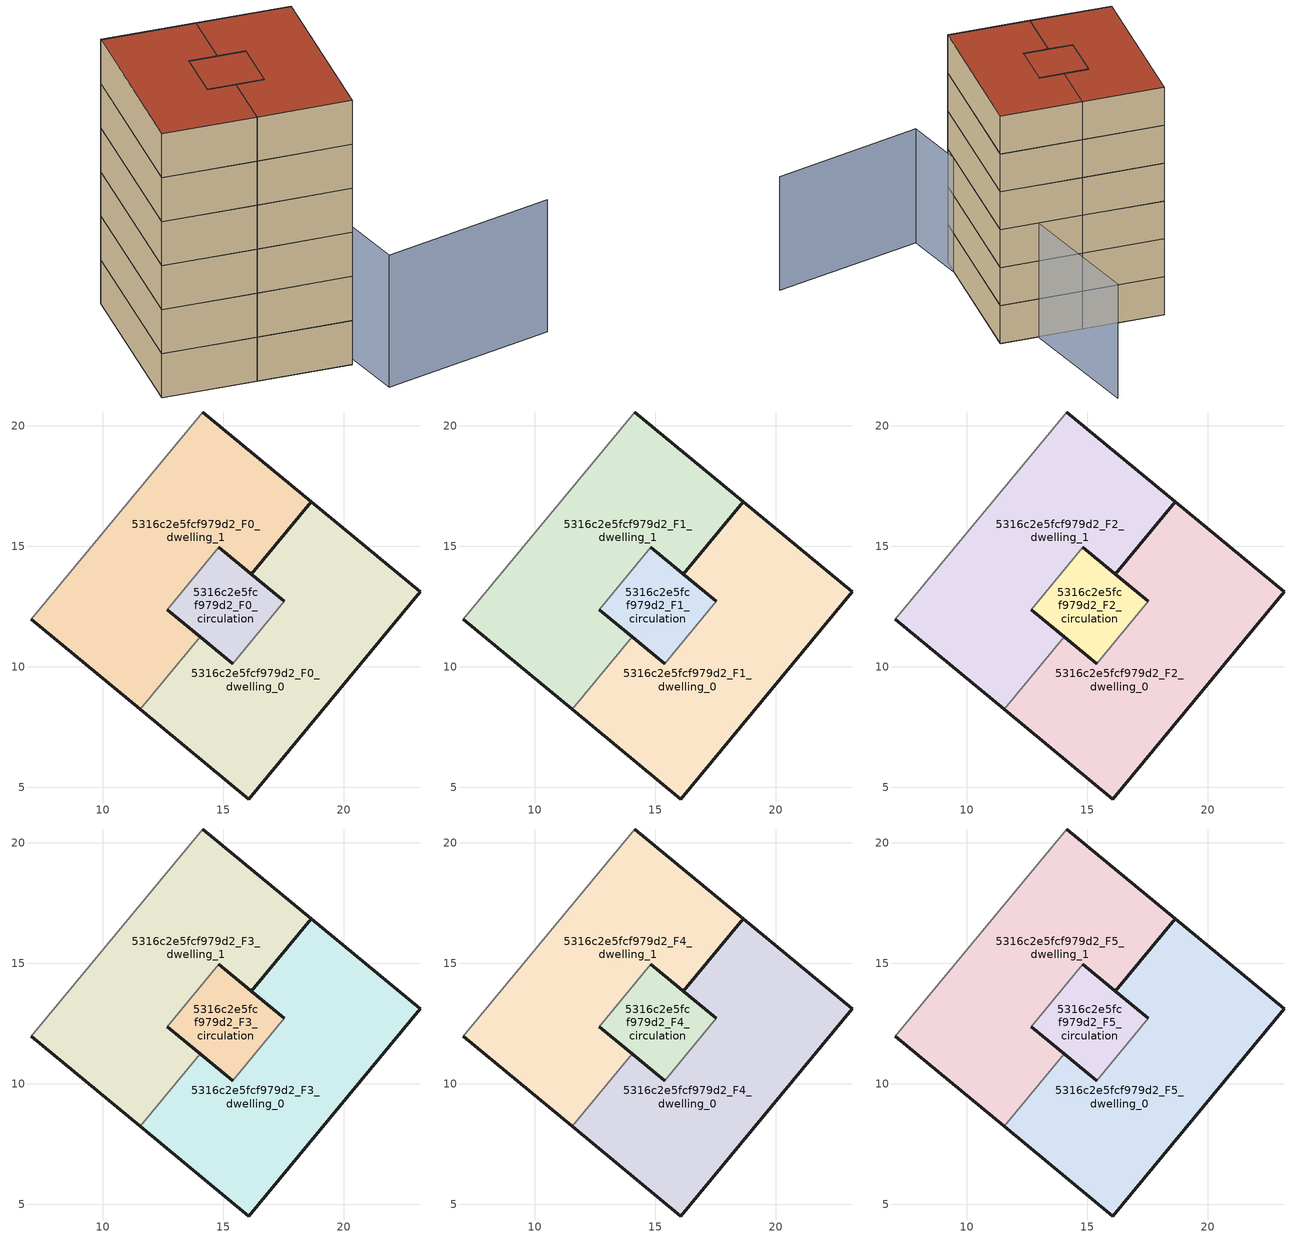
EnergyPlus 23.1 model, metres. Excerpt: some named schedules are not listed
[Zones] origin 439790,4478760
5316c2e5fcf979d2_F0_dwelling_0
 floor ground (EU_floor_Construction): 16.07,4.51 23.18,13.11 18.67,16.84 16.18,13.83 17.53,12.71 15.4,10.13 14.05,11.25 11.56,8.25 z0
 wall outside (EU_wall_Construction): 14.05,11.25 15.4,10.13 / 17.53,12.71 16.18,13.83 18.67,16.84 23.18,13.11 16.07,4.51 11.56,8.25 z0:3
 wall to 5316c2e5fcf979d2_F0_dwelling_1 (EU_wall_Construction): 11.56,8.25 14.05,11.25 z0:3
 wall to 5316c2e5fcf979d2_F0_circulation (EU_wall_Construction): 15.4,10.13 17.53,12.71 z0:3
5316c2e5fcf979d2_F0_dwelling_1
 floor ground (EU_floor_Construction): 14.05,11.25 12.69,12.38 14.83,14.95 16.18,13.83 18.67,16.84 14.16,20.58 7.04,11.98 11.56,8.25 z0
 wall outside (EU_wall_Construction): 14.16,20.58 18.67,16.84 16.18,13.83 14.83,14.95 / 12.69,12.38 14.05,11.25 / 11.56,8.25 7.04,11.98 z0:3
 wall adiabatic (EU_wall_Construction): 7.04,11.98 14.16,20.58 z0:3
 wall to 5316c2e5fcf979d2_F0_circulation (EU_wall_Construction): 14.83,14.95 12.69,12.38 z0:3
5316c2e5fcf979d2_F0_circulation
 floor ground (EU_floor_Construction): 15.4,10.13 17.53,12.71 14.83,14.95 12.69,12.38 z0
 wall outside (EU_wall_Construction): 15.4,10.13 12.69,12.38 / 14.83,14.95 17.53,12.71 z0:3
5316c2e5fcf979d2_F1_dwelling_0
 floor to 5316c2e5fcf979d2_F0_dwelling_0 (EU_floor_Construction): 16.07,4.51 23.18,13.11 18.67,16.84 16.18,13.83 17.53,12.71 15.4,10.13 14.05,11.25 11.56,8.25 z3
 wall outside (EU_wall_Construction): 14.05,11.25 15.4,10.13 / 17.53,12.71 16.18,13.83 18.67,16.84 23.18,13.11 16.07,4.51 11.56,8.25 z3:6
 wall to 5316c2e5fcf979d2_F1_dwelling_1 (EU_wall_Construction): 11.56,8.25 14.05,11.25 z3:6
 wall to 5316c2e5fcf979d2_F1_circulation (EU_wall_Construction): 15.4,10.13 17.53,12.71 z3:6
5316c2e5fcf979d2_F1_dwelling_1
 floor to 5316c2e5fcf979d2_F0_dwelling_1 (EU_floor_Construction): 14.05,11.25 12.69,12.38 14.83,14.95 16.18,13.83 18.67,16.84 14.16,20.58 7.04,11.98 11.56,8.25 z3
 wall outside (EU_wall_Construction): 14.16,20.58 18.67,16.84 16.18,13.83 14.83,14.95 / 12.69,12.38 14.05,11.25 / 11.56,8.25 7.04,11.98 z3:6
 wall adiabatic (EU_wall_Construction): 7.04,11.98 14.16,20.58 z3:6
 wall to 5316c2e5fcf979d2_F1_circulation (EU_wall_Construction): 14.83,14.95 12.69,12.38 z3:6
5316c2e5fcf979d2_F1_circulation
 floor to 5316c2e5fcf979d2_F0_circulation (EU_floor_Construction): 15.4,10.13 17.53,12.71 14.83,14.95 12.69,12.38 z3
 wall outside (EU_wall_Construction): 15.4,10.13 12.69,12.38 / 14.83,14.95 17.53,12.71 z3:6
5316c2e5fcf979d2_F2_dwelling_0
 floor to 5316c2e5fcf979d2_F1_dwelling_0 (EU_floor_Construction): 16.07,4.51 23.18,13.11 18.67,16.84 16.18,13.83 17.53,12.71 15.4,10.13 14.05,11.25 11.56,8.25 z6
 wall outside (EU_wall_Construction): 14.05,11.25 15.4,10.13 / 17.53,12.71 16.18,13.83 18.67,16.84 23.18,13.11 16.07,4.51 11.56,8.25 z6:9
 wall to 5316c2e5fcf979d2_F2_dwelling_1 (EU_wall_Construction): 11.56,8.25 14.05,11.25 z6:9
 wall to 5316c2e5fcf979d2_F2_circulation (EU_wall_Construction): 15.4,10.13 17.53,12.71 z6:9
5316c2e5fcf979d2_F2_dwelling_1
 floor to 5316c2e5fcf979d2_F1_dwelling_1 (EU_floor_Construction): 14.05,11.25 12.69,12.38 14.83,14.95 16.18,13.83 18.67,16.84 14.16,20.58 7.04,11.98 11.56,8.25 z6
 wall outside (EU_wall_Construction): 14.16,20.58 18.67,16.84 16.18,13.83 14.83,14.95 / 12.69,12.38 14.05,11.25 / 11.56,8.25 7.04,11.98 z6:9
 wall adiabatic (EU_wall_Construction): 7.04,11.98 14.16,20.58 z6:9
 wall to 5316c2e5fcf979d2_F2_circulation (EU_wall_Construction): 14.83,14.95 12.69,12.38 z6:9
5316c2e5fcf979d2_F2_circulation
 floor to 5316c2e5fcf979d2_F1_circulation (EU_floor_Construction): 15.4,10.13 17.53,12.71 14.83,14.95 12.69,12.38 z6
 wall outside (EU_wall_Construction): 15.4,10.13 12.69,12.38 / 14.83,14.95 17.53,12.71 z6:9
5316c2e5fcf979d2_F3_dwelling_0
 floor to 5316c2e5fcf979d2_F2_dwelling_0 (EU_floor_Construction): 16.07,4.51 23.18,13.11 18.67,16.84 16.18,13.83 17.53,12.71 15.4,10.13 14.05,11.25 11.56,8.25 z9
 wall outside (EU_wall_Construction): 14.05,11.25 15.4,10.13 / 17.53,12.71 16.18,13.83 18.67,16.84 23.18,13.11 16.07,4.51 11.56,8.25 z9:12
 wall to 5316c2e5fcf979d2_F3_dwelling_1 (EU_wall_Construction): 11.56,8.25 14.05,11.25 z9:12
 wall to 5316c2e5fcf979d2_F3_circulation (EU_wall_Construction): 15.4,10.13 17.53,12.71 z9:12
5316c2e5fcf979d2_F3_dwelling_1
 floor to 5316c2e5fcf979d2_F2_dwelling_1 (EU_floor_Construction): 14.05,11.25 12.69,12.38 14.83,14.95 16.18,13.83 18.67,16.84 14.16,20.58 7.04,11.98 11.56,8.25 z9
 wall outside (EU_wall_Construction): 14.16,20.58 18.67,16.84 16.18,13.83 14.83,14.95 / 12.69,12.38 14.05,11.25 / 11.56,8.25 7.04,11.98 z9:12
 wall adiabatic (EU_wall_Construction): 7.04,11.98 14.16,20.58 z9:12
 wall to 5316c2e5fcf979d2_F3_circulation (EU_wall_Construction): 14.83,14.95 12.69,12.38 z9:12
5316c2e5fcf979d2_F3_circulation
 floor to 5316c2e5fcf979d2_F2_circulation (EU_floor_Construction): 15.4,10.13 17.53,12.71 14.83,14.95 12.69,12.38 z9
 wall outside (EU_wall_Construction): 15.4,10.13 12.69,12.38 / 14.83,14.95 17.53,12.71 z9:12
5316c2e5fcf979d2_F4_dwelling_0
 floor to 5316c2e5fcf979d2_F3_dwelling_0 (EU_floor_Construction): 16.07,4.51 23.18,13.11 18.67,16.84 16.18,13.83 17.53,12.71 15.4,10.13 14.05,11.25 11.56,8.25 z12
 wall outside (EU_wall_Construction): 14.05,11.25 15.4,10.13 / 17.53,12.71 16.18,13.83 18.67,16.84 23.18,13.11 16.07,4.51 11.56,8.25 z12:15
 wall to 5316c2e5fcf979d2_F4_dwelling_1 (EU_wall_Construction): 11.56,8.25 14.05,11.25 z12:15
 wall to 5316c2e5fcf979d2_F4_circulation (EU_wall_Construction): 15.4,10.13 17.53,12.71 z12:15
5316c2e5fcf979d2_F4_dwelling_1
 floor to 5316c2e5fcf979d2_F3_dwelling_1 (EU_floor_Construction): 14.05,11.25 12.69,12.38 14.83,14.95 16.18,13.83 18.67,16.84 14.16,20.58 7.04,11.98 11.56,8.25 z12
 wall outside (EU_wall_Construction): 14.16,20.58 18.67,16.84 16.18,13.83 14.83,14.95 / 12.69,12.38 14.05,11.25 / 11.56,8.25 7.04,11.98 z12:15
 wall adiabatic (EU_wall_Construction): 7.04,11.98 14.16,20.58 z12:15
 wall to 5316c2e5fcf979d2_F4_circulation (EU_wall_Construction): 14.83,14.95 12.69,12.38 z12:15
5316c2e5fcf979d2_F4_circulation
 floor to 5316c2e5fcf979d2_F3_circulation (EU_floor_Construction): 15.4,10.13 17.53,12.71 14.83,14.95 12.69,12.38 z12
 wall outside (EU_wall_Construction): 15.4,10.13 12.69,12.38 / 14.83,14.95 17.53,12.71 z12:15
5316c2e5fcf979d2_F5_dwelling_0
 floor to 5316c2e5fcf979d2_F4_dwelling_0 (EU_floor_Construction): 16.07,4.51 23.18,13.11 18.67,16.84 16.18,13.83 17.53,12.71 15.4,10.13 14.05,11.25 11.56,8.25 z15
 wall outside (EU_wall_Construction): 14.05,11.25 15.4,10.13 / 17.53,12.71 16.18,13.83 18.67,16.84 23.18,13.11 16.07,4.51 11.56,8.25 z15:18
 wall to 5316c2e5fcf979d2_F5_dwelling_1 (EU_wall_Construction): 11.56,8.25 14.05,11.25 z15:18
 wall to 5316c2e5fcf979d2_F5_circulation (EU_wall_Construction): 15.4,10.13 17.53,12.71 z15:18
 roof outside (EU_roof_Construction): 23.18,13.11 16.07,4.51 11.56,8.25 14.05,11.25 15.4,10.13 17.53,12.71 16.18,13.83 18.67,16.84 z18
5316c2e5fcf979d2_F5_dwelling_1
 floor to 5316c2e5fcf979d2_F4_dwelling_1 (EU_floor_Construction): 14.05,11.25 12.69,12.38 14.83,14.95 16.18,13.83 18.67,16.84 14.16,20.58 7.04,11.98 11.56,8.25 z15
 wall outside (EU_wall_Construction): 14.16,20.58 18.67,16.84 16.18,13.83 14.83,14.95 / 12.69,12.38 14.05,11.25 / 11.56,8.25 7.04,11.98 z15:18
 wall adiabatic (EU_wall_Construction): 7.04,11.98 14.16,20.58 z15:18
 wall to 5316c2e5fcf979d2_F5_circulation (EU_wall_Construction): 14.83,14.95 12.69,12.38 z15:18
 roof outside (EU_roof_Construction): 18.67,16.84 16.18,13.83 14.83,14.95 12.69,12.38 14.05,11.25 11.56,8.25 7.04,11.98 14.16,20.58 z18
5316c2e5fcf979d2_F5_circulation
 floor to 5316c2e5fcf979d2_F4_circulation (EU_floor_Construction): 15.4,10.13 17.53,12.71 14.83,14.95 12.69,12.38 z15
 wall outside (EU_wall_Construction): 15.4,10.13 12.69,12.38 / 14.83,14.95 17.53,12.71 z15:18
 roof outside (EU_roof_Construction): 17.53,12.71 15.4,10.13 12.69,12.38 14.83,14.95 z18
shading: 25.16,-3.22 15.01,1.35 / 15.01,1.35 25.01,23.59 z0:9
[Building]
EU S2 Campaign: North Axis=0; Terrain=City; Solar Distribution=FullExterior
[Site:Location]
Madrid: Latitude=40.5; Longitude=-3.5; Time Zone=1; Elevation=609
[SizingPeriod:WeatherFileDays]
AnnualSizingPeriod: Begin Month=1; Begin Day of Month=1; End Month=12; End Day of Month=31; Day of Week for Start Day=Monday; Use Weather File Daylight Saving Period=No; Use Weather File Rain and Snow Indicators=No
[MATERIAL]
EU_InternalMass_Material: Roughness=MediumRough; Thickness=0.1; Conductivity=1; Density=1800; Specific Heat=900; Thermal Absorptance=0.9; Solar Absorptance=0.7; Visible Absorptance=0.7
[MATERIAL:NOMASS] Roughness=MediumRough; Thermal Absorptance=0.9; Solar Absorptance=0.7; Visible Absorptance=0.7
Name | Thermal Resistance
EU_wall_NoMass | 1.60022
EU_roof_NoMass | 1.57597
EU_floor_NoMass | 0.470652
[CONSTRUCTION]
EU_wall_Construction: EU_wall_NoMass
EU_roof_Construction: EU_roof_NoMass
EU_floor_Construction: EU_floor_NoMass
EU_InternalMass_Construction: EU_InternalMass_Material
[ZONE] Type=1; Multiplier=1; Ceiling Height=autocalculate; Floor Area=autocalculate; Part of Total Floor Area=Yes
Name | Volume
5316c2e5fcf979d2_F0_dwelling_0 | 178.335
5316c2e5fcf979d2_F1_dwelling_0; 5316c2e5fcf979d2_F2_dwelling_0; 5316c2e5fcf979d2_F3_dwelling_0; 5316c2e5fcf979d2_F4_dwelling_0; 5316c2e5fcf979d2_F5_dwelling_0 | 178.334
5316c2e5fcf979d2_F0_dwelling_1; 5316c2e5fcf979d2_F1_dwelling_1; 5316c2e5fcf979d2_F2_dwelling_1; 5316c2e5fcf979d2_F3_dwelling_1; 5316c2e5fcf979d2_F4_dwelling_1; 5316c2e5fcf979d2_F5_dwelling_1 | 178.347
5316c2e5fcf979d2_F0_circulation | 35.2705
5316c2e5fcf979d2_F1_circulation; 5316c2e5fcf979d2_F2_circulation; 5316c2e5fcf979d2_F3_circulation; 5316c2e5fcf979d2_F4_circulation; 5316c2e5fcf979d2_F5_circulation | 35.2709
[INTERNALMASS] Construction=EU_InternalMass_Construction; Surface Area=59.4456
Name | Zone or ZoneList
5316c2e5fcf979d2_F0_dwelling_0_EU_InternalMass | 5316c2e5fcf979d2_F0_dwelling_0
5316c2e5fcf979d2_F0_dwelling_1_EU_InternalMass | 5316c2e5fcf979d2_F0_dwelling_1
5316c2e5fcf979d2_F1_dwelling_0_EU_InternalMass | 5316c2e5fcf979d2_F1_dwelling_0
5316c2e5fcf979d2_F1_dwelling_1_EU_InternalMass | 5316c2e5fcf979d2_F1_dwelling_1
5316c2e5fcf979d2_F2_dwelling_0_EU_InternalMass | 5316c2e5fcf979d2_F2_dwelling_0
5316c2e5fcf979d2_F2_dwelling_1_EU_InternalMass | 5316c2e5fcf979d2_F2_dwelling_1
5316c2e5fcf979d2_F3_dwelling_0_EU_InternalMass | 5316c2e5fcf979d2_F3_dwelling_0
5316c2e5fcf979d2_F3_dwelling_1_EU_InternalMass | 5316c2e5fcf979d2_F3_dwelling_1
5316c2e5fcf979d2_F4_dwelling_0_EU_InternalMass | 5316c2e5fcf979d2_F4_dwelling_0
5316c2e5fcf979d2_F4_dwelling_1_EU_InternalMass | 5316c2e5fcf979d2_F4_dwelling_1
5316c2e5fcf979d2_F5_dwelling_0_EU_InternalMass | 5316c2e5fcf979d2_F5_dwelling_0
5316c2e5fcf979d2_F5_dwelling_1_EU_InternalMass | 5316c2e5fcf979d2_F5_dwelling_1
[OTHEREQUIPMENT] Fuel Type=Electricity; Design Level Calculation Method=Watts/Area; Power per Zone Floor Area=1; Fraction Latent=0; Fraction Radiant=0; Fraction Lost=0; Carbon Dioxide Generation Rate=0; EndUse Subcategory=EU_Step8_InternalGains
Name | Zone or ZoneList or Space or SpaceList | Schedule
EU_Step8_InternalGain_5316c2e5fcf979d2_F0_dwelling_0_f000 | 5316c2e5fcf979d2_F0_dwelling_0 | EU_Step8_GainSchedule_5316c2e5fcf979d2_F0_dwelling_0_f000
EU_Step8_InternalGain_5316c2e5fcf979d2_F0_dwelling_1_f000 | 5316c2e5fcf979d2_F0_dwelling_1 | EU_Step8_GainSchedule_5316c2e5fcf979d2_F0_dwelling_1_f000
EU_Step8_InternalGain_5316c2e5fcf979d2_F1_dwelling_0_f000 | 5316c2e5fcf979d2_F1_dwelling_0 | EU_Step8_GainSchedule_5316c2e5fcf979d2_F1_dwelling_0_f000
EU_Step8_InternalGain_5316c2e5fcf979d2_F1_dwelling_1_f000 | 5316c2e5fcf979d2_F1_dwelling_1 | EU_Step8_GainSchedule_5316c2e5fcf979d2_F1_dwelling_1_f000
EU_Step8_InternalGain_5316c2e5fcf979d2_F2_dwelling_0_f000 | 5316c2e5fcf979d2_F2_dwelling_0 | EU_Step8_GainSchedule_5316c2e5fcf979d2_F2_dwelling_0_f000
EU_Step8_InternalGain_5316c2e5fcf979d2_F2_dwelling_1_f000 | 5316c2e5fcf979d2_F2_dwelling_1 | EU_Step8_GainSchedule_5316c2e5fcf979d2_F2_dwelling_1_f000
EU_Step8_InternalGain_5316c2e5fcf979d2_F3_dwelling_0_f000 | 5316c2e5fcf979d2_F3_dwelling_0 | EU_Step8_GainSchedule_5316c2e5fcf979d2_F3_dwelling_0_f000
EU_Step8_InternalGain_5316c2e5fcf979d2_F3_dwelling_1_f000 | 5316c2e5fcf979d2_F3_dwelling_1 | EU_Step8_GainSchedule_5316c2e5fcf979d2_F3_dwelling_1_f000
EU_Step8_InternalGain_5316c2e5fcf979d2_F4_dwelling_0_f000 | 5316c2e5fcf979d2_F4_dwelling_0 | EU_Step8_GainSchedule_5316c2e5fcf979d2_F4_dwelling_0_f000
EU_Step8_InternalGain_5316c2e5fcf979d2_F4_dwelling_1_f000 | 5316c2e5fcf979d2_F4_dwelling_1 | EU_Step8_GainSchedule_5316c2e5fcf979d2_F4_dwelling_1_f000
EU_Step8_InternalGain_5316c2e5fcf979d2_F5_dwelling_0_f000 | 5316c2e5fcf979d2_F5_dwelling_0 | EU_Step8_GainSchedule_5316c2e5fcf979d2_F5_dwelling_0_f000
EU_Step8_InternalGain_5316c2e5fcf979d2_F5_dwelling_1_f000 | 5316c2e5fcf979d2_F5_dwelling_1 | EU_Step8_GainSchedule_5316c2e5fcf979d2_F5_dwelling_1_f000
[ZONEINFILTRATION:DESIGNFLOWRATE] Schedule=EU_AlwaysOn; Design Flow Rate Calculation Method=Flow/Area; Flow Rate per Floor Area=0.0005; Constant Term Coefficient=1; Temperature Term Coefficient=0; Velocity Term Coefficient=0; Velocity Squared Term Coefficient=0
Name | Zone or ZoneList or Space or SpaceList
EU_Circulation_Infiltration_5316c2e5fcf979d2_F0_circulation | 5316c2e5fcf979d2_F0_circulation
EU_Circulation_Infiltration_5316c2e5fcf979d2_F1_circulation | 5316c2e5fcf979d2_F1_circulation
EU_Circulation_Infiltration_5316c2e5fcf979d2_F2_circulation | 5316c2e5fcf979d2_F2_circulation
EU_Circulation_Infiltration_5316c2e5fcf979d2_F3_circulation | 5316c2e5fcf979d2_F3_circulation
EU_Circulation_Infiltration_5316c2e5fcf979d2_F4_circulation | 5316c2e5fcf979d2_F4_circulation
EU_Circulation_Infiltration_5316c2e5fcf979d2_F5_circulation | 5316c2e5fcf979d2_F5_circulation
[ZONEVENTILATION:DESIGNFLOWRATE] Schedule=EU_AlwaysOn; Design Flow Rate Calculation Method=AirChanges/Hour; Air Changes per Hour=0.480704; Ventilation Type=Natural; Fan Pressure Rise=0; Fan Total Efficiency=1; Constant Term Coefficient=1; Temperature Term Coefficient=0; Velocity Term Coefficient=0; Velocity Squared Term Coefficient=0; Minimum Indoor Temperature=-100; Maximum Indoor Temperature=100; Delta Temperature=-100; Minimum Outdoor Temperature=-100; Maximum Outdoor Temperature=100; Maximum Wind Speed=40
Name | Zone or ZoneList or Space or SpaceList
EU_ConstantAir_5316c2e5fcf979d2_F0_dwelling_0 | 5316c2e5fcf979d2_F0_dwelling_0
EU_ConstantAir_5316c2e5fcf979d2_F0_dwelling_1 | 5316c2e5fcf979d2_F0_dwelling_1
EU_ConstantAir_5316c2e5fcf979d2_F1_dwelling_0 | 5316c2e5fcf979d2_F1_dwelling_0
EU_ConstantAir_5316c2e5fcf979d2_F1_dwelling_1 | 5316c2e5fcf979d2_F1_dwelling_1
EU_ConstantAir_5316c2e5fcf979d2_F2_dwelling_0 | 5316c2e5fcf979d2_F2_dwelling_0
EU_ConstantAir_5316c2e5fcf979d2_F2_dwelling_1 | 5316c2e5fcf979d2_F2_dwelling_1
EU_ConstantAir_5316c2e5fcf979d2_F3_dwelling_0 | 5316c2e5fcf979d2_F3_dwelling_0
EU_ConstantAir_5316c2e5fcf979d2_F3_dwelling_1 | 5316c2e5fcf979d2_F3_dwelling_1
EU_ConstantAir_5316c2e5fcf979d2_F4_dwelling_0 | 5316c2e5fcf979d2_F4_dwelling_0
EU_ConstantAir_5316c2e5fcf979d2_F4_dwelling_1 | 5316c2e5fcf979d2_F4_dwelling_1
EU_ConstantAir_5316c2e5fcf979d2_F5_dwelling_0 | 5316c2e5fcf979d2_F5_dwelling_0
EU_ConstantAir_5316c2e5fcf979d2_F5_dwelling_1 | 5316c2e5fcf979d2_F5_dwelling_1
[HVACTEMPLATE:THERMOSTAT] Constant Heating Setpoint=20; Constant Cooling Setpoint=50
EU_HeatOnly_5316c2e5fcf979d2_F0_dwelling_0; EU_HeatOnly_5316c2e5fcf979d2_F0_dwelling_1; EU_HeatOnly_5316c2e5fcf979d2_F1_dwelling_0; EU_HeatOnly_5316c2e5fcf979d2_F1_dwelling_1; EU_HeatOnly_5316c2e5fcf979d2_F2_dwelling_0; EU_HeatOnly_5316c2e5fcf979d2_F2_dwelling_1; EU_HeatOnly_5316c2e5fcf979d2_F3_dwelling_0; EU_HeatOnly_5316c2e5fcf979d2_F3_dwelling_1; EU_HeatOnly_5316c2e5fcf979d2_F4_dwelling_0; EU_HeatOnly_5316c2e5fcf979d2_F4_dwelling_1; EU_HeatOnly_5316c2e5fcf979d2_F5_dwelling_0; EU_HeatOnly_5316c2e5fcf979d2_F5_dwelling_1
[HVACTEMPLATE:ZONE:IDEALLOADSAIRSYSTEM] System Availability Schedule=EU_AlwaysOn; Maximum Heating Supply Air Temperature=50; Minimum Cooling Supply Air Temperature=13; Maximum Heating Supply Air Humidity Ratio=0.0156; Minimum Cooling Supply Air Humidity Ratio=0.0077; Heating Limit=NoLimit; Cooling Limit=NoLimit; Heating Availability Schedule=EU_AlwaysOn; Cooling Availability Schedule=EU_CoolingOff; Dehumidification Control Type=ConstantSensibleHeatRatio; Cooling Sensible Heat Ratio=0.7; Dehumidification Setpoint=60; Humidification Control Type=None; Humidification Setpoint=30; Outdoor Air Method=None; Outdoor Air Flow Rate per Person=0.00944; Outdoor Air Flow Rate per Zone Floor Area=0; Outdoor Air Flow Rate per Zone=0; Demand Controlled Ventilation Type=None; Outdoor Air Economizer Type=NoEconomizer; Heat Recovery Type=None; Sensible Heat Recovery Effectiveness=0.7; Latent Heat Recovery Effectiveness=0.65
Name | Template Thermostat
5316c2e5fcf979d2_F0_dwelling_0 | EU_HeatOnly_5316c2e5fcf979d2_F0_dwelling_0
5316c2e5fcf979d2_F0_dwelling_1 | EU_HeatOnly_5316c2e5fcf979d2_F0_dwelling_1
5316c2e5fcf979d2_F1_dwelling_0 | EU_HeatOnly_5316c2e5fcf979d2_F1_dwelling_0
5316c2e5fcf979d2_F1_dwelling_1 | EU_HeatOnly_5316c2e5fcf979d2_F1_dwelling_1
5316c2e5fcf979d2_F2_dwelling_0 | EU_HeatOnly_5316c2e5fcf979d2_F2_dwelling_0
5316c2e5fcf979d2_F2_dwelling_1 | EU_HeatOnly_5316c2e5fcf979d2_F2_dwelling_1
5316c2e5fcf979d2_F3_dwelling_0 | EU_HeatOnly_5316c2e5fcf979d2_F3_dwelling_0
5316c2e5fcf979d2_F3_dwelling_1 | EU_HeatOnly_5316c2e5fcf979d2_F3_dwelling_1
5316c2e5fcf979d2_F4_dwelling_0 | EU_HeatOnly_5316c2e5fcf979d2_F4_dwelling_0
